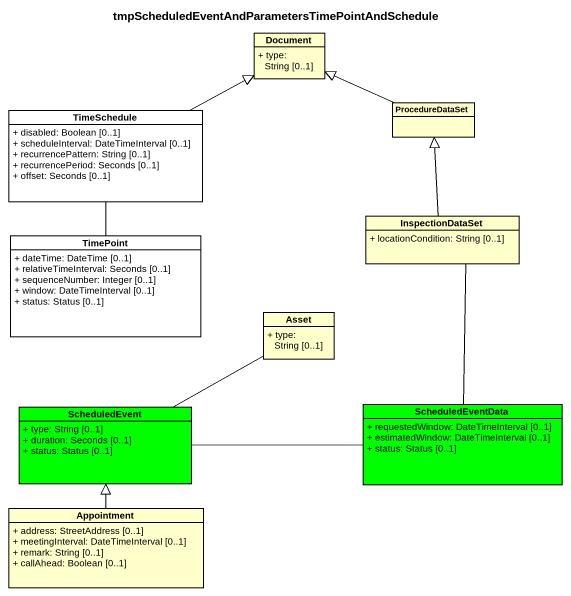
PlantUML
@startuml
title tmpScheduledEventAndParametersTimePointAndSchedule
hide circle
hide empty members
skinparam classAttributeIconSize 0
class Document {
  + type: String [0..1]
}
class TimeSchedule #FFFFFF {
  + disabled: Boolean [0..1]
  + scheduleInterval: DateTimeInterval [0..1]
  + recurrencePattern: String [0..1]
  + recurrencePeriod: Seconds [0..1]
  + offset: Seconds [0..1]
}
class ProcedureDataSet
class InspectionDataSet {
  + locationCondition: String [0..1]
}
class TimePoint #FFFFFF {
  + dateTime: DateTime [0..1]
  + relativeTimeInterval: Seconds [0..1]
  + sequenceNumber: Integer [0..1]
  + window: DateTimeInterval [0..1]
  + status: Status [0..1]
}
class Asset {
  + type: String [0..1]
}
class ScheduledEvent #00FF00 {
  + type: String [0..1]
  + duration: Seconds [0..1]
  + status: Status [0..1]
}
class ScheduledEventData #00FF00 {
  + requestedWindow: DateTimeInterval [0..1]
  + estimatedWindow: DateTimeInterval [0..1]
  + status: Status [0..1]
}
class Appointment {
  + address: StreetAddress [0..1]
  + meetingInterval: DateTimeInterval [0..1]
  + remark: String [0..1]
  + callAhead: Boolean [0..1]
}
TimeSchedule -right-|> Document
TimeSchedule -- TimePoint
ProcedureDataSet -left-|> Document
InspectionDataSet -up-|> ProcedureDataSet
ScheduledEvent -right- Asset
ScheduledEventData -up- InspectionDataSet
ScheduledEventData -left- ScheduledEvent
Appointment -up-|> ScheduledEvent
@enduml
